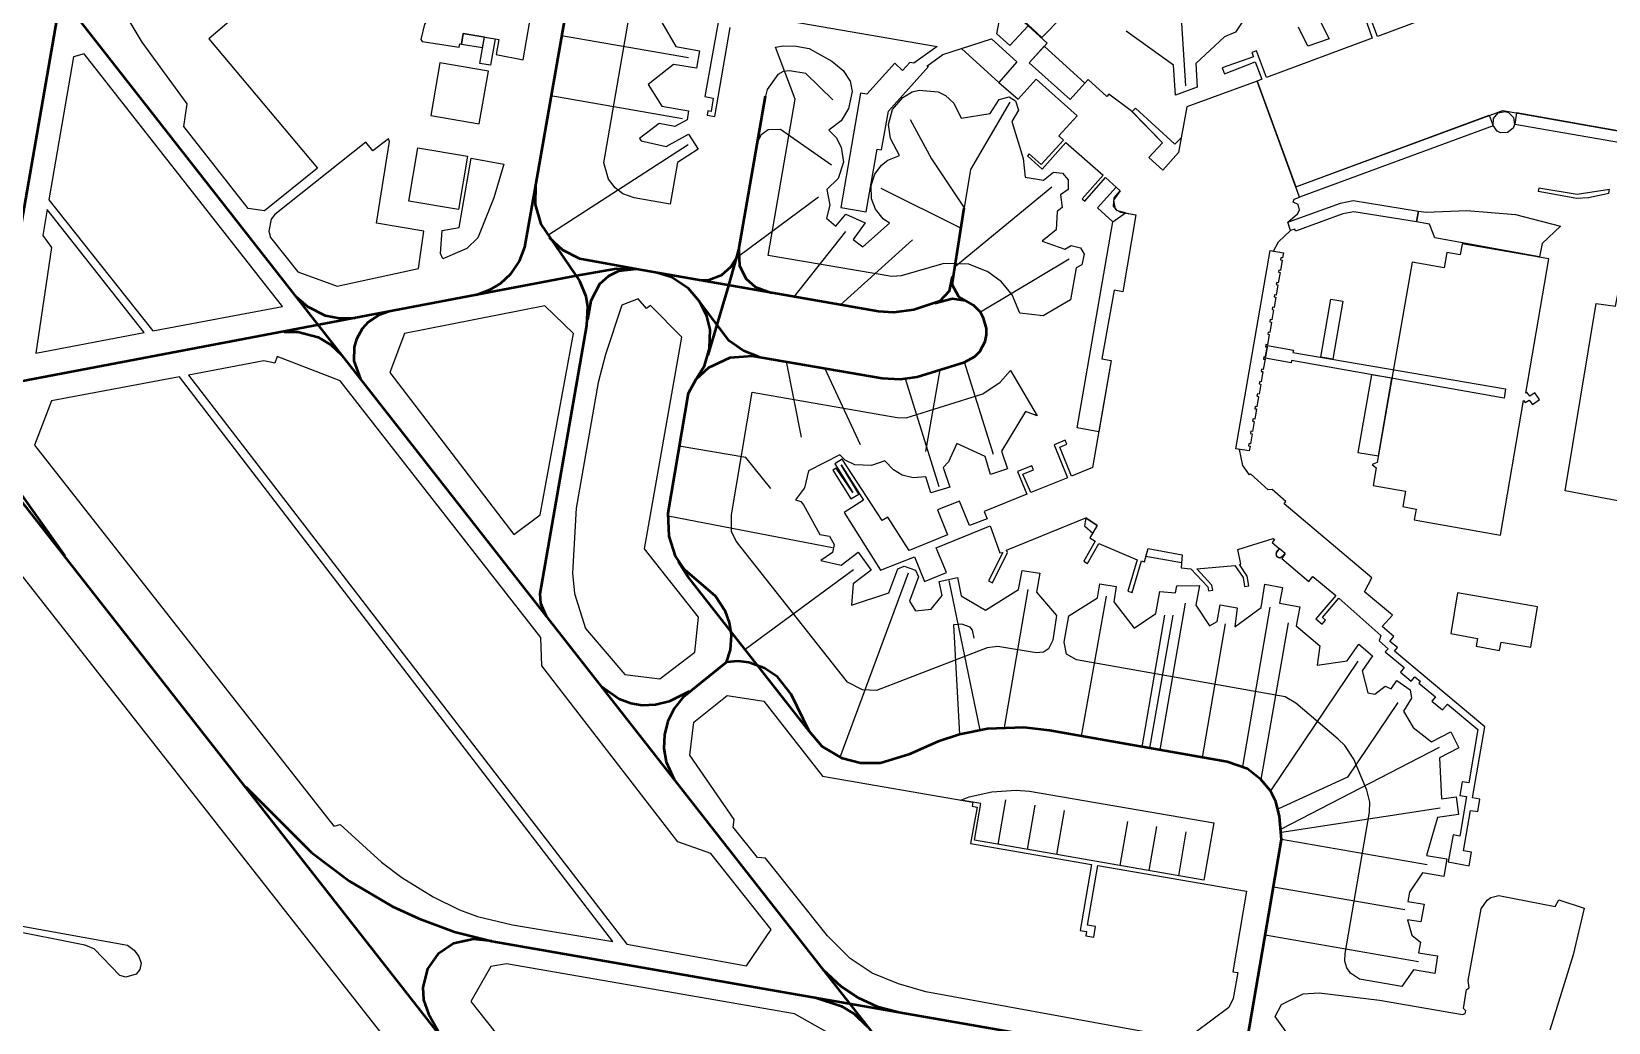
# Model space of a CAD drawing. Extents: x 0 to 3335, y -2153 to 0.
# Drawn here: x 814 to 1500, y -1290 to -858 of the extents above; entities that cross this region are included whole.
import ezdxf

# ---------------------------------------------------------------- set-up
doc = ezdxf.new("R2010")
doc.units = 0
for name, color, linetype, lineweight in [('Apron', 6, 'Continuous', 25), ('Building', 7, 'Continuous', 25), ('Grass', 3, 'Continuous', 25), ('Parking_Position', 7, 'Continuous', 25), ('Runway', 2, 'Continuous', 50), ('Taxiway', 2, 'Continuous', 50), ('Unclassified', 1, 'Continuous', 25)]:
    doc.layers.add(name, color=color, linetype=linetype, lineweight=lineweight)

msp = doc.modelspace()

# ---------------------------------------------------------------- linework, layer by layer
at = {"layer": 'Apron'}
for points in [[(1087.89, -854.29), (1094.13, -865.01), (1104.43, -866.84), (1103.06, -874.4), (1093.06, -872.82), (1082.07, -881.55), (1088.07, -890.91), (1099.64, -892.93), (1099.01, -896.83), (1093.66, -899.82), (1086.93, -898.45), (1078.38, -904.98), (1079.02, -905.96), (1089.93, -908.51), (1099.68, -903.06), (1103.81, -909.59), (1103.81, -909.59), (1094.88, -915.41), (1091.69, -933.54), (1076.03, -930.79), (1071.11, -929.02), (1067.75, -926.49), (1064.89, -922.69), (1062.76, -915.53), (1086.88, -776.41)], [(1262.23, -852.11), (1253.43, -861.01), (1243.27, -851.64)], [(1342.59, -851.28), (1337.59, -858.67), (1332.79, -860.71), (1320.42, -872.39), (1320.94, -882.66), (1311.57, -886.13), (1310.67, -873.04), (1290, -858.29)], [(1373.67, -852.5), (1378.32, -861.6), (1369.1, -864.84), (1365.09, -856.58)]]:
    msp.add_lwpolyline(points, dxfattribs=at)
for points in [[(1176.45, -941.71), (1171.24, -948.94), (1175.42, -952.06), (1187.05, -941.76), (1184.29, -939.89), (1180.93, -935.71), (1179.26, -931.24), (1179.13, -925.45), (1180.66, -920.48), (1183.56, -916.55), (1186.37, -914.33), (1191.37, -912.39), (1187.54, -904.91), (1186.72, -898.85), (1188.4, -892.41), (1192.93, -887.12), (1196.96, -884.72), (1200.06, -883.88), (1208.28, -884.65), (1211.44, -886.27), (1215.13, -889.6), (1218.31, -896.06), (1230.87, -894.04), (1234.87, -888.05), (1239.1, -886.89), (1241.91, -888.56), (1243.14, -892.71), (1240.33, -897.58), (1245.26, -913.61), (1246.17, -921.79), (1254.09, -923.04), (1258.45, -919.6), (1262.42, -920.05), (1264.83, -922.95), (1264.85, -927.09), (1261.46, -929.5), (1262.16, -934.99), (1260, -936.69), (1259.59, -944.72), (1253.47, -949.62), (1263.35, -953.14), (1266.07, -951.58), (1270.2, -952.54), (1271.81, -955.33), (1270.71, -959.9), (1268.26, -961.3), (1265.88, -975.16), (1253.92, -982.18), (1243.84, -980.89), (1240.45, -972.92), (1235.88, -967.38), (1229.93, -962.96), (1221.66, -959.65), (1210.73, -959.39), (1192.11, -964.76), (1188.05, -965.06), (1134.27, -955.89), (1146.09, -887.87), (1137.53, -865.23), (1140.84, -864.59), (1146.55, -864.86), (1152.12, -865.76), (1162.02, -871.36), (1166.9, -875.39), (1170, -880.1), (1170.79, -884.52), (1169.18, -891.98), (1166, -897.25), (1160.73, -901.38), (1163.91, -904.53), (1166.12, -908.81), (1167.05, -915.26), (1164.73, -922.44), (1159.85, -927.21), (1161.06, -933.94), (1159.65, -939.6), (1163.79, -943.05), (1168.15, -937.82), (1176.45, -941.71)], [(1127.36, -1015.32), (1190.45, -1026.38), (1194.41, -1026.53), (1227.71, -1016.01), (1235.26, -1010.99), (1239.74, -1005.88), (1251.3, -1025.68), (1246.21, -1023.66), (1235.87, -1040.92), (1238.37, -1048.74), (1231.08, -1051.11), (1228.68, -1043.27), (1216.42, -1037.66), (1212.76, -1045.58), (1210.42, -1048.05), (1213.27, -1056.63), (1205.01, -1059.16), (1202.85, -1052.18), (1197.39, -1052.62), (1192.66, -1051.41), (1188.81, -1049.13), (1185, -1045.12), (1179.29, -1047.18), (1172, -1046.98), (1167.83, -1044.94), (1165.48, -1042.6), (1151.82, -1049.55), (1150.12, -1056.95), (1146.14, -1062.18), (1148.44, -1062.86), (1149.64, -1064.26), (1156.71, -1077.22), (1160.93, -1077.95), (1162.99, -1081.64), (1162.33, -1085.03), (1157.26, -1088.48), (1166.03, -1090.62), (1173.43, -1084.97), (1179.12, -1092.82), (1171.26, -1098.63), (1170.53, -1107.94), (1186.85, -1102.55), (1190.67, -1092.18), (1193.5, -1090.95), (1198.46, -1092.77), (1199.7, -1095.58), (1195.76, -1106.17), (1198.41, -1110.41), (1205.17, -1109.65), (1209.95, -1103.71), (1208.75, -1097.7), (1216.6, -1095.98), (1218.21, -1103.93), (1228.85, -1110.11), (1243.22, -1101.22), (1244.88, -1092.91), (1252.5, -1094.11), (1251.08, -1102.39), (1259.81, -1112.52), (1258.08, -1123.17), (1256.32, -1126.95), (1254.06, -1128.4), (1250.86, -1128.71), (1234.2, -1125.92), (1229.62, -1126.58), (1181.36, -1145.06), (1175.3, -1144.8), (1168.77, -1141.51), (1120.36, -1080.11), (1118.29, -1075.99), (1118.29, -1068.69), (1127.36, -1015.32)], [(1263.01, -1124.04), (1265.13, -1112.56), (1277.55, -1104.75), (1278.55, -1098.71), (1285.7, -1099.91), (1284.73, -1106.49), (1293.57, -1117.92), (1303.02, -1111.56), (1304.68, -1101.98), (1311.55, -1102.66), (1312.13, -1099.53), (1321.98, -1099.39), (1320.36, -1108.04), (1326.35, -1117.01), (1329.67, -1115.06), (1330.9, -1107.87), (1338.4, -1109.15), (1337.37, -1117.36), (1348.76, -1109), (1350.37, -1098.79), (1358.1, -1100.22), (1356.83, -1107.12), (1365.61, -1108.7), (1364.09, -1117.01), (1374.27, -1125.62), (1373.14, -1134.01), (1386.17, -1132.26), (1391.35, -1124.99), (1397.3, -1129.95), (1392.76, -1136.55), (1395.25, -1146.06), (1398.3, -1146.66), (1402.8, -1143.14), (1405.34, -1144.32), (1407.81, -1140.71), (1413.64, -1144.76), (1414.22, -1148.45), (1410.73, -1154.14), (1414.98, -1161.12), (1422.9, -1167.39), (1431.28, -1163.11), (1434.81, -1170.07), (1426.4, -1174.37), (1427.21, -1192.22), (1433.59, -1191.3), (1434.67, -1199.02), (1425.51, -1200.38), (1420.74, -1216.83), (1429.62, -1218.38), (1428.27, -1226.03), (1419.01, -1224.42), (1413.26, -1232.77), (1412.63, -1236.84), (1419.65, -1238.05), (1418.28, -1245.76), (1412.47, -1244.8), (1414.38, -1251.55), (1418.05, -1254.64), (1417.31, -1259.19), (1425.47, -1260.54), (1424.32, -1268.15), (1415.01, -1266.62), (1409.99, -1273.9), (1391.59, -1270.66), (1387.68, -1268.09), (1386.06, -1265.77), (1385.15, -1262.84), (1385.29, -1259.45), (1395.95, -1198.03), (1396.08, -1193.73), (1394.8, -1188.46), (1389.17, -1174.91), (1385.23, -1168.98), (1382.33, -1166.26), (1363.87, -1150.62), (1359.26, -1147.8), (1268.46, -1131.73), (1264.06, -1129.23), (1263.01, -1124.04)], [(1218.1, -1192.86), (1221.71, -1191.33), (1231.59, -1189.18), (1242.24, -1188.41), (1247.96, -1188.83), (1328.22, -1202.68), (1323.92, -1227.65), (1224.11, -1210.27), (1226.89, -1194.3), (1218.1, -1192.86)]]:
    msp.add_lwpolyline(points, close=True, dxfattribs=at)
at = {"layer": 'Building'}
for points in [[(1123.68, -850.39), (1207.87, -864.96), (1197.67, -872.24), (1195.95, -871.87), (1192.79, -875.34), (1189.4, -872.19), (1177.22, -885.71), (1174.54, -885.25), (1165.97, -934.92), (1176.93, -936.86), (1181.66, -909.56), (1183.62, -909.89), (1186.59, -893.15), (1204.08, -873.6), (1203.35, -873.44), (1210.29, -868.43), (1231.43, -861.58), (1242.53, -871.62), (1234.71, -880.56), (1243.12, -887.83), (1250.94, -879.11), (1268.72, -895.16), (1260.78, -903.82), (1262.76, -905.64), (1253.06, -916.33), (1247.87, -911.68), (1247.07, -912.57), (1253.44, -918.31), (1263.86, -906.65), (1279.99, -920.92), (1270.86, -931.28), (1272.04, -932.29), (1281.12, -921.94), (1287.47, -927.7), (1284.49, -931.76), (1285.25, -935.66), (1287.56, -937.01), (1294.33, -938.15), (1288.67, -971.64), (1284.79, -970.88), (1279.54, -1000.82), (1283.48, -1001.51), (1275.43, -1048.08), (1266.25, -1051.83), (1261.13, -1039.27), (1264.26, -1037.99), (1263.53, -1036.21), (1258.72, -1038.17), (1264.53, -1052.53), (1248.56, -1059.01), (1245.15, -1050.98), (1249.68, -1049.16), (1248.96, -1047.38), (1242.84, -1049.84), (1246.85, -1059.71), (1228.24, -1067.27), (1229.61, -1070.47), (1221.9, -1073.38), (1217.5, -1062.75), (1207.94, -1066.5), (1212.28, -1077.31), (1195.66, -1084.19), (1186.41, -1069.63), (1183.89, -1071.17), (1166.56, -1044.49), (1163.37, -1046.56), (1171.12, -1058.99), (1163.91, -1048.31), (1162.44, -1049.2), (1170.23, -1061.68), (1173.68, -1059.62), (1166.11, -1046.86), (1175.84, -1062.3), (1167.42, -1067.69), (1183.16, -1092.82), (1197.94, -1086.94), (1202.33, -1097.69), (1211.89, -1093.78), (1207.43, -1083.05), (1230.84, -1073.49), (1235.16, -1085.17), (1236.33, -1085.03), (1230.18, -1097.44), (1231.9, -1098.26), (1238.41, -1085.11), (1237.96, -1084.01), (1272.51, -1069.98), (1277.48, -1073.26), (1274.24, -1078.75), (1276.58, -1080.18), (1271.68, -1088.87), (1273.3, -1089.81), (1278.23, -1081.14), (1294.91, -1088.19), (1290.78, -1101.87), (1292.65, -1102.46), (1296.72, -1088.76), (1298.08, -1089.14), (1299.57, -1083.3), (1314.35, -1086.01), (1314.04, -1091.8), (1318.23, -1092.14), (1325.53, -1100.05), (1325.84, -1101.8), (1327.74, -1101.46), (1327.34, -1099.24), (1320.79, -1092.16), (1337.29, -1090.71), (1340.91, -1095.92), (1341.49, -1099.81), (1343.41, -1099.53), (1342.77, -1095.43), (1339.39, -1090.3), (1339.95, -1090.18), (1338.64, -1083.8), (1354.08, -1078.99), (1354.53, -1079.41), (1353.52, -1080.69), (1356.66, -1083.3), (1355.11, -1085.46), (1355.67, -1087), (1357.27, -1087.34), (1359.25, -1085.48), (1357.76, -1087.7), (1369.49, -1097.67), (1371.21, -1095.56), (1381.21, -1103.81), (1372.63, -1113.96), (1375.38, -1116.22), (1376.81, -1114.44), (1375.53, -1113.28), (1382.59, -1104.95), (1400.88, -1121.21), (1400.19, -1123.53), (1404.03, -1126.9), (1402.81, -1128.32), (1411.02, -1135.09), (1409.37, -1137.09), (1413.99, -1140.98), (1415.67, -1139.12), (1418.09, -1141.12), (1417.46, -1141.91), (1424.69, -1147.82), (1423.1, -1149.74), (1427.76, -1153.49), (1429.84, -1151.08), (1443.12, -1162.05), (1439.21, -1185.27), (1436.29, -1184.88), (1435.2, -1190.73), (1438.08, -1191.22), (1435.16, -1208.41), (1432.27, -1207.9), (1430.16, -1219.57), (1439.26, -1221.3), (1439.26, -1221.3), (1440.26, -1215.46), (1436.84, -1214.83), (1439.86, -1197.27), (1443.01, -1197.78), (1443.88, -1192.32), (1440.72, -1191.84), (1446.15, -1160.92), (1406.79, -1127.97), (1408.05, -1126.46), (1404.75, -1123.85), (1406.58, -1121.64), (1401.37, -1117.32), (1405.87, -1112.35), (1393.71, -1102.22), (1396.99, -1096.09), (1358.78, -1063.95), (1359.57, -1062.82), (1353.57, -1057.67), (1351.86, -1057.87), (1344.1, -1050.88), (1343.75, -1051.31), (1340.77, -1047.25), (1339.3, -1040.2), (1337.77, -1039.95), (1352.72, -953.72), (1354.17, -954), (1356.4, -949.91), (1361.62, -945.06), (1360.35, -941.37), (1364.67, -937.71), (1365.46, -936.09), (1364.9, -933.7), (1362.76, -932.68), (1363.21, -931.39), (1365.44, -930.56), (1346.98, -879.98), (1316.44, -891.21), (1312.84, -911.05), (1305.94, -918.81), (1299.85, -913.3), (1305.8, -906.82), (1292.27, -892.95), (1282.53, -885.67), (1281.71, -886.67), (1273.53, -879.25), (1265.62, -888.01), (1247.9, -872.09), (1255.7, -863.44), (1247.49, -855.93), (1239.51, -864.54), (1233.8, -859.4), (1238.03, -837.45)], [(1425.47, -850.82), (1399.35, -860.53), (1395.31, -849.91)], [(1113.06, -851.14), (1106.81, -886.72), (1110.43, -887.38), (1109.44, -893.2), (1108.1, -893), (1107.78, -894.87), (1111.05, -895.41), (1117.74, -856.71)], [(1394.7, -854.67), (1397.14, -861.35), (1351.18, -878.41), (1346.8, -866.83), (1344.73, -867.55), (1345.48, -869.51), (1331.88, -874.18), (1332.84, -876.85), (1346.23, -871.59), (1349.1, -879.19), (1346.98, -879.98), (1363.86, -925.96), (1453.87, -892.8), (1559.56, -911.48)]]:
    msp.add_lwpolyline(points, dxfattribs=at)
for points in [[(1236.35, -845.99), (1247.49, -855.93), (1239.51, -864.54), (1233.8, -859.4), (1236.35, -845.99)], [(1010.81, -860.87), (1001.62, -859.28), (1000.86, -863.94), (1010.05, -865.38), (1010.81, -860.87)], [(1010.81, -860.87), (1015.45, -861.65), (1013.53, -873.12), (1008.89, -872.34), (1010.81, -860.87)], [(1218.43, -865.78), (1231.43, -861.58), (1242.53, -871.62), (1234.71, -880.56), (1218.43, -865.78)], [(1254.41, -864.86), (1272.11, -880.83), (1265.62, -888.01), (1247.9, -872.09), (1254.41, -864.86)], [(987.48, -894.92), (1008.63, -898.59), (1012.6, -875.72), (991.44, -872.05), (987.48, -894.92)], [(1292.64, -893.28), (1294.09, -891.74), (1311.18, -907.5), (1314.01, -904.62), (1312.84, -911.05), (1305.94, -918.81), (1299.85, -913.3), (1305.8, -906.82), (1292.64, -893.28)], [(1448.05, -894.82), (1449.7, -899.47), (1365.44, -930.56), (1363.86, -925.96), (1448.05, -894.82)], [(1449.75, -899.29), (1449.89, -896.2), (1451.9, -893.85), (1454.93, -893.23), (1456.43, -893.69), (1458.6, -895.89), (1458.96, -898.95), (1458.38, -900.41), (1456.02, -902.39), (1452.93, -902.5), (1451.53, -901.81), (1449.75, -899.29)], [(1459.88, -893.78), (1459.22, -898.7), (1554.41, -915.29), (1559.56, -911.48), (1459.88, -893.78)], [(981.84, -909), (1003.5, -912.65), (999.59, -935.89), (977.92, -932.24), (981.84, -909)], [(1285.7, -926.09), (1277.62, -935.1), (1284.31, -941.25), (1289.7, -937.37), (1286.29, -936.45), (1284.53, -934.45), (1284.86, -930.74), (1287.47, -927.7), (1285.7, -926.09)], [(1360.35, -941.37), (1383.32, -933.14), (1388.81, -932.01), (1417.22, -936.56), (1416.36, -941.23), (1389.1, -936.84), (1384.32, -937.81), (1363.78, -945.24), (1363.51, -944.41), (1361.62, -945.06), (1360.35, -941.37)], [(1469.59, -926.62), (1469.34, -927.92), (1486.19, -930.87), (1491.14, -930.63), (1500.09, -928.73), (1500.41, -927.11), (1486.3, -929.3), (1469.59, -926.62)], [(1284.31, -941.25), (1289.7, -937.37), (1294.33, -938.15), (1288.67, -971.64), (1284.79, -970.88), (1279.54, -1000.82), (1283.48, -1001.51), (1278.16, -1032.54), (1268.75, -1030.83), (1284.31, -941.25)], [(1479.03, -943.16), (1471.04, -950.69), (1469.93, -956.5), (1424.39, -948.22), (1422.01, -942.25), (1416.36, -941.23), (1417.22, -936.56), (1420.63, -937.08), (1438.28, -936.27), (1459.46, -938.03), (1479.03, -943.16)], [(1452.93, -1077.5), (1462.99, -1018.96), (1463.68, -1019.88), (1465.46, -1018.75), (1466.9, -1020.68), (1469.95, -1018.55), (1467.8, -1015.61), (1465.62, -1017.09), (1464.39, -1015.34), (1463.93, -1015.71), (1473.91, -957.3), (1436.26, -950.77), (1435.44, -955.55), (1429.64, -954.55), (1428.38, -961.19), (1414.47, -958.75), (1399.3, -1045.88), (1397.15, -1046.74), (1398.88, -1048.25), (1397.54, -1055.99), (1411.65, -1058.43), (1410.45, -1065.06), (1416.2, -1066.15), (1415.36, -1070.9), (1452.93, -1077.5)], [(1352.72, -953.72), (1358.47, -954.75), (1358.11, -956.95), (1357.41, -956.83), (1357.26, -957.74), (1357.95, -957.85), (1357.2, -962.36), (1356.48, -962.24), (1356.33, -963.14), (1357.04, -963.25), (1356.26, -967.72), (1355.55, -967.62), (1355.39, -968.54), (1356.1, -968.65), (1355.32, -973.1), (1354.62, -973.01), (1354.46, -973.89), (1355.17, -974), (1354.38, -978.53), (1353.68, -978.4), (1353.51, -979.36), (1354.21, -979.47), (1353.45, -983.89), (1352.75, -983.76), (1352.58, -984.73), (1353.28, -984.84), (1352.51, -989.29), (1351.81, -989.17), (1351.64, -990.14), (1352.34, -990.23), (1351.57, -994.66), (1350.87, -994.55), (1350.7, -995.54), (1351.4, -995.65), (1350.65, -1000.05), (1349.94, -999.95), (1349.77, -1000.89), (1350.49, -1001.01), (1349.72, -1005.46), (1349, -1005.37), (1348.84, -1006.28), (1349.55, -1006.39), (1348.78, -1010.89), (1348.06, -1010.79), (1347.9, -1011.69), (1348.62, -1011.81), (1347.85, -1016.22), (1347.14, -1016.11), (1346.97, -1017.04), (1347.69, -1017.18), (1346.91, -1021.63), (1346.19, -1021.51), (1346.02, -1022.52), (1346.74, -1022.63), (1345.98, -1027.02), (1345.26, -1026.89), (1345.09, -1027.89), (1345.81, -1028.01), (1345.04, -1032.43), (1344.32, -1032.32), (1344.15, -1033.28), (1344.88, -1033.39), (1344.1, -1037.86), (1343.38, -1037.74), (1343.22, -1038.63), (1343.95, -1038.76), (1343.56, -1040.88), (1337.77, -1039.95), (1352.72, -953.72)], [(1494.51, -976.72), (1503.01, -977.97), (1505.27, -966.47), (1566.26, -976.97), (1552.52, -1063.22), (1549.52, -1062.47), (1548.27, -1070.97), (1481.02, -1058.22), (1494.51, -976.72)], [(1379.09, -974.84), (1384.34, -975.75), (1379.98, -1000.93), (1374.73, -1000.02), (1379.09, -974.84)], [(1362.64, -998.12), (1455.13, -1013.92), (1454.57, -1017.88), (1361.99, -1001.58), (1361.83, -1002.54), (1350.54, -1000.52), (1351.49, -995.06), (1362.84, -997.1), (1362.64, -998.12)], [(1396.83, -1007.71), (1390.89, -1041.52), (1399.81, -1042.97), (1405.7, -1009.27), (1396.83, -1007.71)], [(1272.51, -1069.98), (1271.9, -1073.43), (1275.52, -1076.63), (1277.48, -1073.26), (1272.51, -1069.98)], [(1299.57, -1083.3), (1314.35, -1086.01), (1314.18, -1089.59), (1298.65, -1086.86), (1299.57, -1083.3)], [(1358.18, -1086.68), (1359.25, -1085.48), (1356.66, -1083.3), (1355.29, -1084.93), (1355.31, -1086.56), (1356.71, -1087.41), (1358.18, -1086.68)], [(1466.1, -1126.29), (1469.01, -1108.7), (1434.17, -1102.68), (1431.25, -1120.28), (1442.98, -1122.41), (1442.4, -1125.85), (1452.55, -1127.63), (1453.19, -1124.14), (1466.1, -1126.29)]]:
    msp.add_lwpolyline(points, close=True, dxfattribs=at)
at = {"layer": 'Grass'}
for points in [[(1015.45, -861.65), (1017.08, -861.96), (1015.92, -868.36), (1027.65, -870.69), (1036.07, -821.87), (1014.99, -818.22), (984.84, -855.3), (983.13, -861.9), (983.83, -862.73), (999.88, -865.26), (1000.13, -863.77), (1000.86, -863.94), (1001.62, -859.28), (1015.45, -861.65)], [(922.95, -978.05), (836.7, -868.16), (832.04, -869.47), (821.37, -931.68), (866.59, -988.69), (922.95, -978.05)], [(984.51, -945.29), (963.87, -941.76), (969.57, -906.21), (969.07, -905.09), (962.36, -910.38), (959.28, -906.63), (919.59, -937.98), (918, -940.05), (917.07, -945.26), (917.84, -948.08), (929.68, -963.01), (946.79, -969.22), (982.1, -961.48), (984.51, -945.29)], [(1005.13, -913.55), (1019.32, -916.17), (1015, -930.85), (1007.93, -948.21), (1003.24, -952.78), (992.82, -957.29), (991.79, -954.97), (992.46, -945.04), (999.83, -943.64), (1005.13, -913.55)], [(820.65, -935.87), (818.72, -947.11), (822.51, -952.39), (815.72, -998.28), (862.86, -989.39), (820.65, -935.87)], [(1023.62, -1077.23), (1035.12, -1068.73), (1049.62, -989.73), (1037.12, -977.73), (976.12, -989.73), (969.62, -1006.73), (1023.62, -1077.23)], [(1077.74, -974.72), (1070.64, -977.48), (1063.48, -998.96), (1060.39, -1011.1), (1050.74, -1065.77), (1049.12, -1094.04), (1049.98, -1102.91), (1054.83, -1118.11), (1071.99, -1138.19), (1087.22, -1139.97), (1102.34, -1128.39), (1103.94, -1113.15), (1080.42, -1083.47), (1096.72, -991.46), (1083.15, -977.61), (1081.4, -978.99), (1077.74, -974.72)], [(882.1, -1007.96), (1072.75, -1255.47), (1124.84, -1264.84), (1135.65, -1249.04), (1109.42, -1216.03), (1094.97, -1210.91), (1035.76, -1134.43), (1035.41, -1122.02), (948.06, -1010.42), (920.64, -999.76), (919.65, -1002.64), (914.93, -1001.75), (882.1, -1007.96)], [(1066.66, -1254.33), (878.18, -1008.7), (822.55, -1019.05), (815.11, -1038.33), (945.37, -1204.06), (948.15, -1203.32), (966.1, -1219.73), (974.84, -1226.42), (988.59, -1234.85), (1000, -1240.53), (1007.76, -1243.41), (1023.04, -1247.05), (1066.66, -1254.33)], [(1098.43, -1398.22), (1128.94, -1403.81), (1149.3, -1402.23), (1148.79, -1399.19), (1152.99, -1398.76), (1153.49, -1401.7), (1173.65, -1399.4), (1193.61, -1394.81), (1216.37, -1387.38), (1220.51, -1363.98), (1218.31, -1355.24), (1177.36, -1303.53), (1145.75, -1285.73), (1020.43, -1263.93), (1013.63, -1265.21), (1004.94, -1280.32), (1098.43, -1398.22)]]:
    msp.add_lwpolyline(points, close=True, dxfattribs=at)
for points in [[(935.05, -823.97), (890.98, -861.66), (938.29, -917.87), (915.09, -936.44), (908.01, -935.41), (880.05, -899.77), (881.57, -889.92), (861.91, -863.09), (851.15, -845.24)], [(1029.05, -1374.31), (760.29, -1032.42)], [(1311.56, -1296.11), (1202.95, -1276.24), (1190.99, -1272.74), (1179.48, -1268.02), (1169.95, -1261.73), (1160.09, -1251.81), (1133.14, -1218.05), (1129.6, -1217.77), (1119.02, -1204.57), (1119.54, -1201.26), (1100.24, -1173.22), (1101.94, -1158.88), (1116.47, -1147.31), (1132.47, -1149.8), (1157.95, -1182.37), (1223.34, -1193.72), (1223.05, -1195.39), (1225.17, -1195.82), (1222.34, -1211.68), (1275.02, -1220.77), (1270.11, -1249.48), (1272.85, -1249.88), (1272.53, -1251.81), (1276.01, -1252.43), (1276.76, -1247.79), (1273.29, -1247.22), (1277.79, -1221.25), (1342.44, -1232.41), (1336.47, -1267.5), (1338.6, -1267.78), (1336.6, -1279.04), (1334.78, -1283.04), (1319.86, -1294.01)], [(1367.63, -1304.77), (1354.94, -1286.87), (1357.66, -1281.76), (1367.13, -1277.06), (1374.03, -1276.67), (1400.3, -1279.75), (1436.39, -1286.06), (1437.59, -1285.6), (1437.87, -1284.48), (1436.86, -1283.44), (1438.2, -1275.15), (1439.36, -1274.48), (1438.87, -1271.32), (1444.57, -1240.07), (1447.1, -1236.26), (1448.68, -1235.08), (1452.14, -1234.22), (1476.76, -1239.11), (1478.35, -1236.11), (1489.39, -1239.74), (1484.59, -1260.13), (1474.36, -1292.79)], [(808.17, -1247.31), (855.52, -1255.92), (858.42, -1258.04), (860.55, -1260.84), (861.51, -1263.69), (860.94, -1266.5), (859.28, -1268.47), (854.86, -1269.87), (852.28, -1269.01), (841.08, -1257.5), (836.99, -1255.86), (802.05, -1248.96)]]:
    msp.add_lwpolyline(points, dxfattribs=at)
at = {"layer": 'Parking_Position'}
for points in [[(1316.07, -882.04), (1310.79, -800.52)], [(1099.69, -869.89), (1044.36, -860.27)], [(1162.48, -888.1), (1150.7, -876.74), (1143.61, -875.59), (1140.89, -875.83), (1138.53, -877.1), (1133.8, -883.66), (1133.16, -886.62)], [(1096.98, -896.39), (1039.77, -886.39)], [(1239.4, -889.21), (1222.35, -918.46), (1219.53, -935.09)], [(1196.14, -896.66), (1205.38, -913.84), (1219.53, -935.09)], [(1161.88, -916.6), (1139.6, -900.99), (1134.34, -901.22), (1131.16, -903.57), (1129.75, -906.31)], [(1099.56, -907.71), (1038.44, -947.17)], [(1257.78, -926.19), (1215.1, -961.19)], [(1156.2, -930.48), (1121.38, -956.24)], [(1183.28, -926.62), (1218.05, -943.8)], [(1167.93, -945.36), (1145.53, -973.86)], [(1197.03, -949.02), (1165.72, -977.36)], [(1265.22, -957.49), (1226.75, -980.56)], [(1148.81, -1034.92), (1142.3, -1001.99)], [(1174.53, -1038.26), (1158.91, -1004.9)], [(1202.85, -1041.17), (1209.11, -1005.53)], [(1232.37, -1042.49), (1219.77, -1002.21)], [(1208.68, -1056.43), (1194.1, -1009.47)], [(1135.51, -1057.22), (1124.61, -1043.7), (1095.64, -1038.79)], [(1162.25, -1083.05), (1090.8, -1069.28)], [(1171.44, -1092.61), (1124.33, -1127.28)], [(1195.15, -1094.05), (1165.49, -1174.17)], [(1212.97, -1097.28), (1226.32, -1162.42)], [(1247.28, -1101.11), (1236.93, -1161.24)], [(1281.3, -1104.06), (1270.45, -1164.93)], [(1315.76, -1107.16), (1304.65, -1170.94)], [(1352.59, -1108.89), (1340.63, -1178.09)], [(1223.98, -1122.36), (1223.24, -1118.8), (1222.19, -1117.56), (1218.63, -1116.21), (1214.94, -1116.46), (1217.54, -1164.17)], [(1306.7, -1112.33), (1296.91, -1169.57)], [(1310.32, -1112.39), (1300.25, -1170.16)], [(1333.18, -1116.07), (1323.19, -1174.19)], [(1360.47, -1115.59), (1348.69, -1183.74)], [(1390.82, -1132.32), (1352.83, -1188.81)], [(1408.28, -1150.34), (1386.4, -1182.78), (1356.32, -1196.64)], [(1426.18, -1169.83), (1357.53, -1205.37)], [(1237.54, -1192.72), (1234.29, -1212.04)], [(1250.35, -1194.95), (1247.02, -1214.25)], [(1263.03, -1197.24), (1259.74, -1216.46)], [(1426.62, -1196.3), (1357.7, -1206.9)], [(1290.62, -1202.11), (1287.29, -1221.25)], [(1303.28, -1204.25), (1299.96, -1223.46)], [(1316.03, -1206.52), (1312.77, -1225.7)], [(1420.98, -1220.99), (1357.65, -1209.88)], [(1411.31, -1240.58), (1354.19, -1230.59)], [(1417.27, -1263.08), (1350.59, -1251.5)]]:
    msp.add_lwpolyline(points, dxfattribs=at)
at = {"layer": 'Runway'}
msp.add_lwpolyline([(1280.36, -1663.81), (401.89, -542.58)], dxfattribs=at)
at = {"layer": 'Taxiway'}
for points in [[(437.44, -325.31), (437.89, -333.74), (439.71, -342.56), (443.42, -352.32), (448.81, -361.1), (1330.1, -1486.05)], [(778.82, -1016.63), (784.68, -1014.57), (791.7, -1009.69), (798.22, -1001.03), (800.3, -994.88), (897.55, -433.81)], [(1135.66, -522.19), (1104.51, -701.31), (1067.49, -747.4), (1062.6, -756.11), (1033.11, -925.2), (1032.92, -933.7), (1035.38, -942.26), (1052.24, -966.84), (1054.9, -973.49), (1055.67, -978), (1055.2, -986.29), (1035.02, -1103.01), (1035.31, -1107.13), (1037.74, -1112.78)], [(1117.18, -968.94), (1121.57, -953.38), (1133.16, -886.62)], [(1033.11, -925.2), (1028.3, -952.21), (1025.92, -958.4), (1022.08, -964.14), (1017.78, -968.01), (1013.17, -970.86), (1007.23, -973.1)], [(1352.06, -1242.44), (1357.65, -1209.88), (1356.82, -1199.9), (1355.21, -1193.43), (1352.83, -1188.81), (1348.69, -1183.74), (1342.88, -1179.19), (1334.04, -1176.1), (1256.69, -1162.53), (1245.51, -1161.25), (1229.73, -1161.82), (1217.54, -1164.17), (1208.3, -1167.22), (1195.52, -1173), (1183.1, -1176.76), (1174.54, -1176.73), (1166.6, -1174.73), (1157.79, -1169.39), (1152.09, -1162.79), (1144.32, -1146.69), (1138.31, -1139.1), (1132.77, -1135.43), (1125.95, -1132.95), (1121.29, -1132.34), (1116.11, -1132.76), (1117.94, -1127.42), (1118.29, -1121.07), (1117.43, -1115.57), (1115.67, -1110.69), (1111.45, -1104.08), (1098.01, -1092.55), (1094, -1086.73), (1091.27, -1077.95), (1090.85, -1067.92), (1099.63, -1015.78), (1103, -1009.59), (1108.48, -1004.63), (1117.7, -1000.23), (1127.35, -999.48), (1183.94, -1009.21), (1191.89, -1009.62), (1199.18, -1008.63), (1219.77, -1002.21), (1224.26, -999.73), (1226.4, -997.59), (1228.7, -993.23), (1229.25, -990.39), (1229.3, -987.65), (1228.03, -983.12), (1226.75, -980.56), (1223.61, -977.46), (1217.29, -973.91), (1214.37, -968.53), (1219.53, -935.09)], [(1076.99, -961.86), (1052.37, -957.29), (1045.02, -953.58), (1039.09, -948.16)], [(1121.57, -953.38), (1121.85, -960.25), (1124.55, -965.87), (1128.57, -969.55), (1135.72, -972.17)], [(1120.9, -956.26), (1118.08, -960.85), (1113.83, -964.58), (1108.53, -966.56), (1104.47, -966.68)], [(1076.99, -961.86), (1068.3, -961.67), (1050.85, -964.75), (219.42, -1122.76), (208.21, -1122.57), (100.14, -1103.88), (92.07, -1104.2), (87.55, -1105.21), (78.66, -1108.8), (72.4, -1113.24)], [(1076.99, -961.86), (1069.12, -962.69), (1064.85, -964.79), (1060.91, -968.35), (1057.16, -975.62), (1055.62, -983.73)], [(1214.41, -965.05), (1213.08, -971.38), (1209.05, -975.74), (1197.61, -979.54), (1188.89, -980.68), (1182.26, -980.22), (1076.99, -961.86)], [(1103, -1009.59), (1106.53, -1003.93), (1108.83, -996.29), (1109.03, -988.05), (1107.64, -982.19), (1104.46, -975.84), (1099.58, -970.23), (1092.17, -965.35), (1086.01, -963.43)], [(954.63, -983.13), (947.84, -983.33), (941.71, -982.08), (933.98, -978.23), (928.81, -973.68)], [(1108.22, -999.25), (1117.18, -968.94)], [(969.36, -980.26), (964.89, -981.88), (960.32, -984.84), (957.65, -987.73), (955.17, -992.31), (954.18, -995.67), (954.04, -1001.63), (956.96, -1009.61)], [(1130.28, -999.89), (1123.55, -997.33), (1117.31, -992.94), (1104.46, -975.84)], [(1220.11, -975.58), (1214.56, -974.72), (1206.78, -976.73)], [(923.75, -989.02), (929.71, -989.05), (938.56, -991.45), (943.98, -994.66), (948.65, -999.06)], [(800.3, -994.88), (797.25, -1012.61), (796.55, -1021.05), (796.81, -1028.11), (798.57, -1038.09), (801.46, -1046.24), (805.86, -1054.86), (828.26, -1086.58)], [(1152.09, -1162.79), (1099.39, -1095.48), (1095.12, -1088.9)], [(1116.11, -1132.76), (1097.3, -1148.03), (1093.47, -1152.9), (1090.64, -1158.45), (1089.18, -1164.4), (1088.94, -1170.27), (1089.94, -1176.13), (1093.35, -1183.86)], [(1099.91, -1145.47), (1091.25, -1149.92), (1085.32, -1151.31), (1079.53, -1151.55), (1074.56, -1150.77), (1069.47, -1148.88), (1061.58, -1143.3)], [(906.97, -1187), (935.56, -1215.53), (952.12, -1228.11), (970.81, -1239.1), (982.32, -1244.32), (997.79, -1250.06), (1014.06, -1254.2), (2147.22, -1451.82), (2159.46, -1455.73), (2170.7, -1462.39), (2206.79, -1498.79), (2215.53, -1504.5), (2227.04, -1507.76), (2388.52, -1535.95), (2400.71, -1535.64), (2458.33, -1526.1)], [(1358.62, -1465.33), (1339.43, -1459.21), (1332.05, -1454), (1328.99, -1450.83), (1324.06, -1443.39), (1321.33, -1435.22), (1320.51, -1427.1), (1352.06, -1242.44)], [(1014.06, -1254.2), (1006.05, -1253.21), (997.37, -1255.17), (990.61, -1259.82), (986.02, -1266.2), (984.09, -1274.28), (984.38, -1279.72), (986.45, -1285.69), (992.17, -1295.73)], [(1157.96, -1266.35), (1166.03, -1273.82), (1173.33, -1278.62), (1181.73, -1282.52), (1190.65, -1284.94)], [(1154.74, -1278.63), (1166.2, -1282.35), (1171.66, -1285.82), (1177.43, -1291.19)]]:
    msp.add_lwpolyline(points, dxfattribs=at)
at = {"layer": 'Unclassified'}
for points in [[(1425.47, -850.82), (1399.35, -860.53), (1395.31, -849.91)], [(1394.7, -854.67), (1397.14, -861.35), (1351.18, -878.41), (1346.8, -866.83), (1344.73, -867.55), (1345.48, -869.51), (1331.88, -874.18), (1332.84, -876.85), (1346.23, -871.59), (1349.1, -879.19), (1346.98, -879.98), (1363.86, -925.96), (1453.87, -892.8), (1559.56, -911.48)], [(922.95, -978.05), (836.7, -868.16), (832.04, -869.47), (821.37, -931.68), (866.59, -988.69), (922.95, -978.05)], [(820.65, -935.87), (818.72, -947.11), (822.51, -952.39), (815.72, -998.28), (862.86, -989.39), (820.65, -935.87)], [(882.1, -1007.96), (1072.75, -1255.47), (1124.84, -1264.84), (1135.65, -1249.04), (1109.42, -1216.03), (1094.97, -1210.91), (1035.76, -1134.43), (1035.41, -1122.02), (948.06, -1010.42), (920.64, -999.76), (919.65, -1002.64), (914.93, -1001.75), (882.1, -1007.96)], [(1066.66, -1254.33), (878.18, -1008.7), (822.55, -1019.05), (815.11, -1038.33), (945.37, -1204.06), (948.15, -1203.32), (966.1, -1219.73), (974.84, -1226.42), (988.59, -1234.85), (1000, -1240.53), (1007.76, -1243.41), (1023.04, -1247.05), (1066.66, -1254.33)], [(1029.05, -1374.31), (760.29, -1032.42)], [(808.17, -1247.31), (855.52, -1255.92), (858.42, -1258.04), (860.55, -1260.84), (861.51, -1263.69), (860.94, -1266.5), (859.28, -1268.47), (854.86, -1269.87), (852.28, -1269.01), (841.08, -1257.5), (836.99, -1255.86), (802.05, -1248.96)]]:
    msp.add_lwpolyline(points, dxfattribs=at)

doc.saveas('drawing.dxf')
